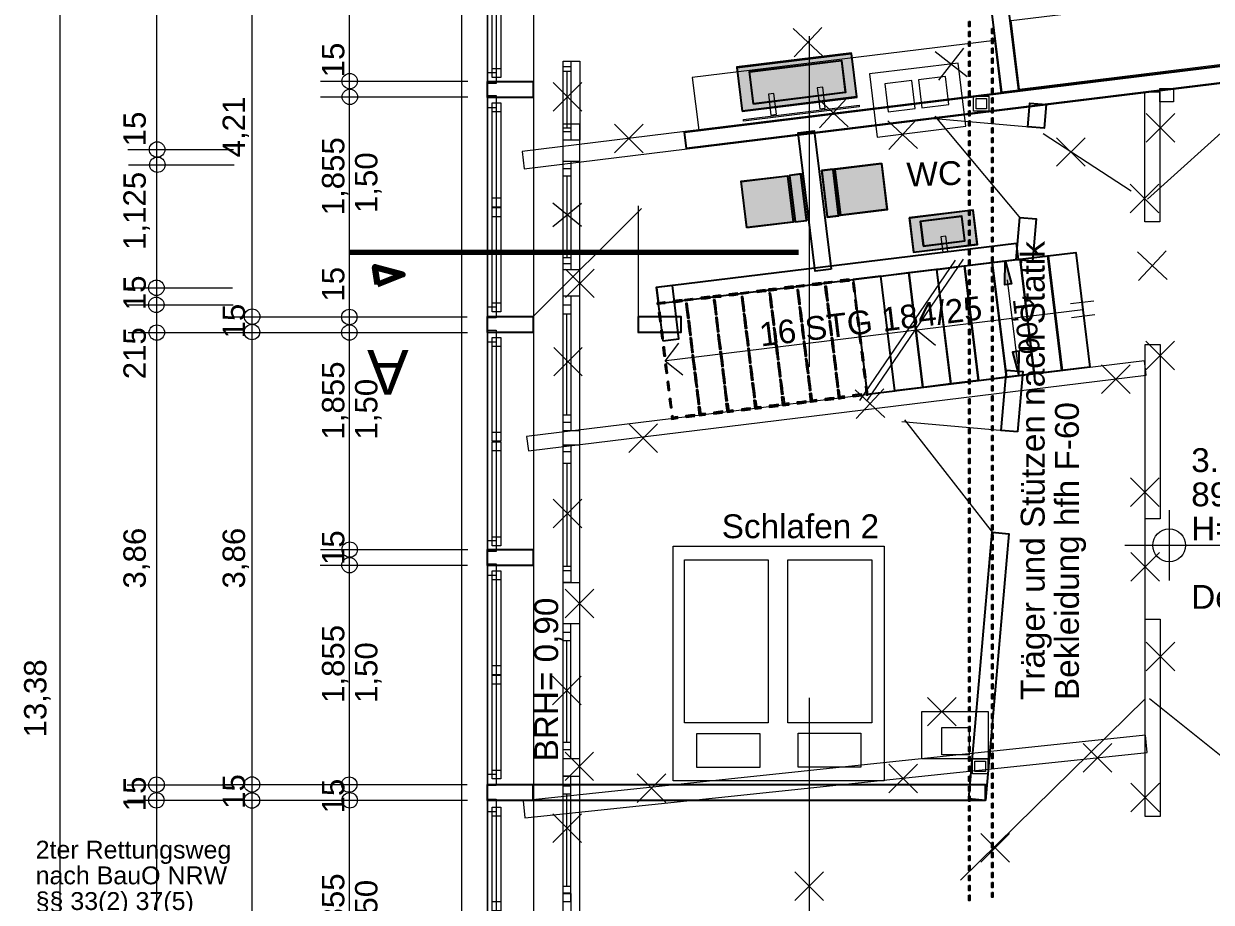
# Model space of a CAD drawing. Header units: millimetres. Extents: x 1501 to 41669, y -35 to 29713.
# Drawn here: x 1568 to 11693, y 10469 to 17959 of the extents above; entities that cross this region are included whole.
import ezdxf

# ---------------------------------------------------------------- set-up
doc = ezdxf.new("R2010")
doc.units = ezdxf.units.MM
doc.header["$LTSCALE"] = 50
for name, pattern in [('PDF_56-4_56-4_0-0_0-0', [112.8, 56.4, -56.4, 0, 0]), ('PDF_564-4_176-4_70-6_176-4', [987.8, 564.4, -176.4, 70.6, -176.4]), ('PDF_84-7_84-7_0-0_0-0', [169.4, 84.7, -84.7, 0, 0])]:
    doc.linetypes.add(name, pattern=pattern)
for name, color, linetype in [('00_Wand_Bestand', 7, 'Continuous'), ('03_Sanitaer', 5, 'Continuous'), ('05_Linien_stark', 7, 'Continuous'), ('06_Linien_fein', 3, 'Continuous'), ('07_Bemassung', 6, 'Continuous'), ('08_Schnittlinie', 1, 'Continuous'), ('10_Text', 7, 'Continuous')]:
    doc.layers.add(name, color=color, linetype=linetype)
doc.styles.add('PLAN', font='arial.ttf')

msp = doc.modelspace()

# ---------------------------------------------------------------- hatches: boundary and pattern name
at = {"layer": '00_Wand_Bestand'}
for points in [[(9935, 15941), (9989, 15741), (9932, 15734)], [(10053, 14961), (10056, 15167), (9999, 15160)]]:
    msp.add_hatch(color=7, dxfattribs=at).paths.add_polyline_path(points)
at = {"layer": '03_Sanitaer'}
for points in [[(7697, 17215), (7651, 17587), (8622, 17707), (8667, 17335)], [(7789, 17275), (7755, 17551), (8541, 17647), (8575, 17372)], [(8369, 16707), (8417, 16310), (8518, 16322), (8469, 16719)], [(8881, 16770), (8930, 16373), (8533, 16324), (8484, 16721)], [(7732, 16219), (7684, 16616), (8081, 16664), (8129, 16267)], [(8245, 16282), (8196, 16679), (8096, 16666), (8144, 16269)], [(9118, 16304), (9154, 16011), (9700, 16078), (9664, 16371)], [(9237, 16064), (9593, 16108), (9567, 16318), (9211, 16274)]]:
    msp.add_hatch(color=7, dxfattribs=at).paths.add_polyline_path(points)

# ---------------------------------------------------------------- linework, layer by layer
at = {"layer": '00_Wand_Bestand'}
for points in [[(9935, 15941), (9989, 15741), (9932, 15734)], [(10053, 14961), (10056, 15167), (9999, 15160)]]:
    msp.add_lwpolyline(points, close=True, dxfattribs=at)
at = {"layer": '03_Sanitaer'}
for points in [[(7697, 17215), (7651, 17587), (8622, 17707), (8667, 17335)], [(7789, 17275), (7755, 17551), (8541, 17647), (8575, 17372)], [(8369, 16707), (8417, 16310), (8518, 16322), (8469, 16719)], [(8881, 16770), (8930, 16373), (8533, 16324), (8484, 16721)], [(7732, 16219), (7684, 16616), (8081, 16664), (8129, 16267)], [(8245, 16282), (8196, 16679), (8096, 16666), (8144, 16269)], [(9118, 16304), (9154, 16011), (9700, 16078), (9664, 16371)], [(9237, 16064), (9593, 16108), (9567, 16318), (9211, 16274)]]:
    msp.add_lwpolyline(points, close=True, dxfattribs=at)
at = {"layer": '05_Linien_stark', "lineweight": 15}
for p, q in [((4099, 17471), (5353, 17471)), ((4099, 17337), (5354, 17337)), ((2455, 16887), (3355, 16887)), ((2462, 16757), (3361, 16757)), ((2462, 16757), (3361, 16757)), ((2449, 15708), (3349, 15708)), ((9954, 15775), (10042, 15061)), ((10693, 15594), (10492, 15570)), ((2453, 15563), (3352, 15563)), ((2453, 15563), (3352, 15563)), ((3268, 15460), (4167, 15460)), ((4095, 15460), (5349, 15460)), ((10701, 15477), (10500, 15452)), ((2457, 15326), (3356, 15326)), ((2457, 15326), (3356, 15326)), ((3267, 15327), (4167, 15327)), ((4096, 15328), (5350, 15328)), ((11335, 13812), (11335, 13212)), ((4098, 13476), (5353, 13476)), ((4096, 13344), (5351, 13344)), ((2450, 11471), (3350, 11471)), ((3262, 11472), (4161, 11472)), ((4095, 11472), (5349, 11472)), ((2453, 11338), (3353, 11338)), ((2453, 11338), (3353, 11338)), ((3265, 11338), (4164, 11338)), ((4098, 11338), (5352, 11338))]:
    msp.add_line(p, q, dxfattribs=at)
at = {"layer": '05_Linien_stark', "lineweight": 20}
for points in [[(5522, 19359), (5914, 19359), (5914, 7456), (5522, 7456)], [(5522, 19338), (5597, 19338), (5597, 17542), (5522, 17542)], [(5522, 19238), (5597, 19238), (5597, 17451), (5522, 17451)], [(5561, 18387), (5636, 18387), (5636, 17501), (5561, 17501)], [(5561, 18312), (5636, 18312), (5636, 17575), (5561, 17575)], [(5522, 17347), (5597, 17347), (5597, 15544), (5522, 15544)], [(5522, 17246), (5597, 17246), (5597, 15452), (5522, 15452)], [(5561, 17285), (5636, 17285), (5636, 16395), (5561, 16395)], [(5561, 17211), (5636, 17211), (5636, 16472), (5561, 16472)], [(5561, 16392), (5636, 16392), (5636, 15502), (5561, 15502)], [(5561, 16317), (5636, 16317), (5636, 15577), (5561, 15577)], [(5522, 15346), (5597, 15346), (5597, 13551), (5522, 13551)], [(5522, 15246), (5597, 15246), (5597, 13459), (5522, 13459)], [(5561, 15285), (5636, 15285), (5636, 14399), (5561, 14399)], [(5561, 15211), (5636, 15211), (5636, 14475), (5561, 14475)], [(5561, 14396), (5636, 14396), (5636, 13509), (5561, 13509)], [(5561, 14320), (5636, 14320), (5636, 13583), (5561, 13583)], [(5522, 13353), (5597, 13353), (5597, 11559), (5522, 11559)], [(5561, 13295), (5636, 13295), (5636, 12409), (5561, 12409)], [(5522, 13257), (5597, 13257), (5597, 11464), (5522, 11464)], [(5561, 13221), (5636, 13221), (5636, 12486), (5561, 12486)], [(5561, 12406), (5636, 12406), (5636, 11520), (5561, 11520)], [(5561, 12331), (5636, 12331), (5636, 11593), (5561, 11593)], [(5522, 11347), (5597, 11347), (5597, 9545), (5522, 9545)], [(5522, 11243), (5597, 11243), (5597, 9452), (5522, 9452)], [(5561, 11281), (5636, 11281), (5636, 10395), (5561, 10395)], [(5561, 11207), (5636, 11207), (5636, 10472), (5561, 10472)]]:
    msp.add_lwpolyline(points, close=True, dxfattribs=at)
at = {"layer": '05_Linien_stark', "lineweight": 18}
for points in [[(12360, 18278), (12432, 17691), (10059, 17399), (9987, 17986)], [(7646, 17592), (7693, 17210), (8673, 17330), (8626, 17712)], [(7793, 17280), (7760, 17547), (8538, 17642), (8570, 17376)], [(8356, 17235), (8402, 17240), (8380, 17418), (8334, 17412)], [(7939, 17181), (7985, 17187), (7963, 17364), (7918, 17359)], [(8374, 16703), (8421, 16315), (8513, 16326), (8465, 16714)], [(8877, 16765), (8925, 16377), (8537, 16329), (8489, 16717)], [(7736, 16224), (7688, 16612), (8077, 16659), (8124, 16271)], [(8240, 16285), (8192, 16674), (8101, 16662), (8148, 16274)], [(9241, 16069), (9588, 16112), (9563, 16313), (9216, 16270)]]:
    msp.add_lwpolyline(points, close=True, dxfattribs=at)
at = {"layer": '05_Linien_stark', "lineweight": 25}
for points in [[(10048, 17391), (9908, 17374), (9812, 18154), (9952, 18171)], [(5522, 17468), (5910, 17468), (5910, 17331), (5522, 17331)], [(10268, 17069), (10128, 17081), (10145, 17283), (10285, 17270)], [(8453, 15867), (8316, 15851), (8171, 17030), (8308, 17047)], [(10169, 15935), (10029, 15947), (10060, 16308), (10200, 16295)], [(10420, 15003), (10300, 15981), (10537, 16010), (10657, 15032)], [(9946, 14945), (9826, 15923), (10063, 15952), (10183, 14974)], [(10183, 14974), (10063, 15952), (10301, 15981), (10421, 15003)], [(8996, 14830), (8876, 15808), (8639, 15779), (8759, 14801)], [(8996, 14830), (8876, 15808), (9113, 15837), (9233, 14859)], [(9234, 14859), (9114, 15837), (9351, 15866), (9471, 14888)], [(7017, 15256), (7154, 15272), (7098, 15727), (6961, 15710)], [(5523, 15463), (5910, 15463), (5910, 15326), (5523, 15326)], [(6808, 15464), (7169, 15464), (7169, 15326), (6808, 15326)], [(10042, 14479), (9902, 14492), (9947, 15006), (10087, 14994)], [(5522, 13478), (5910, 13478), (5910, 13341), (5522, 13341)], [(5523, 11473), (5910, 11473), (5910, 11336), (5523, 11336)], [(5911, 11473), (9765, 11473), (9765, 11336), (5911, 11336)]]:
    msp.add_lwpolyline(points, close=True, dxfattribs=at)
at = {"layer": '05_Linien_stark', "lineweight": 15}
for points in [[(6167, 17639), (6308, 17639), (6308, 16967), (6167, 16967)], [(6168, 17639), (6231, 17639), (6231, 16967), (6168, 16967)], [(8778, 17531), (8844, 16993), (9601, 17086), (9535, 17624)], [(6168, 17596), (6231, 17596), (6231, 17037), (6168, 17037)], [(6168, 17556), (6231, 17556), (6231, 17070), (6168, 17070)], [(8909, 17448), (8939, 17208), (9169, 17236), (9140, 17476)], [(9196, 17481), (9226, 17241), (9456, 17270), (9427, 17510)], [(11127, 17378), (11253, 17378), (11253, 16269), (11127, 16269)], [(6167, 17106), (6306, 17106), (6306, 7020), (6167, 7020)], [(6167, 16788), (6306, 16788), (6306, 15861), (6167, 15861)], [(6167, 16788), (6231, 16788), (6231, 15860), (6167, 15860)], [(6167, 16726), (6231, 16726), (6231, 15912), (6167, 15912)], [(6167, 16664), (6231, 16664), (6231, 15964), (6167, 15964)], [(6167, 15639), (6231, 15639), (6231, 14489), (6167, 14489)], [(6168, 15639), (6307, 15639), (6307, 14489), (6168, 14489)], [(6168, 15562), (6231, 15562), (6231, 14559), (6168, 14559)], [(6167, 15486), (6231, 15486), (6231, 14623), (6167, 14623)], [(11128, 15225), (11257, 15225), (11257, 13739), (11128, 13739)], [(5855, 14439), (5870, 14317), (11138, 14964), (11123, 15086)], [(6167, 14368), (6306, 14368), (6306, 13193), (6167, 13193)], [(6167, 14367), (6232, 14367), (6232, 13194), (6167, 13194)], [(6167, 14311), (6232, 14311), (6232, 13294), (6167, 13294)], [(6167, 14213), (6232, 14213), (6232, 13332), (6167, 13332)], [(11130, 12882), (11257, 12882), (11257, 11200), (11130, 11200)], [(6166, 12771), (6229, 12771), (6229, 11768), (6166, 11768)], [(6167, 12847), (6306, 12847), (6306, 11692), (6167, 11692)], [(6167, 12847), (6229, 12847), (6229, 11692), (6167, 11692)], [(6166, 12700), (6229, 12700), (6229, 11831), (6166, 11831)], [(5826, 11335), (5841, 11190), (11146, 11747), (11131, 11893)], [(6167, 11546), (6230, 11546), (6230, 10472), (6167, 10472)], [(6167, 11545), (6306, 11545), (6306, 9492), (6167, 9492)], [(6167, 11462), (6230, 11462), (6230, 10545), (6167, 10545)], [(6167, 11393), (6230, 11393), (6230, 10603), (6167, 10603)], [(6167, 10544), (6231, 10544), (6231, 9492), (6167, 9492)], [(6167, 10474), (6231, 10474), (6231, 9557), (6167, 9557)]]:
    msp.add_lwpolyline(points, close=True, dxfattribs=at)
at = {"layer": '05_Linien_stark', "lineweight": 211}
msp.add_lwpolyline([(4583, 15735), (4798, 15820), (4562, 15885)], close=True, dxfattribs=at)
at = {"layer": '05_Linien_stark', "lineweight": 18}
msp.add_circle((11334, 13512), 140, dxfattribs=at)
at = {"layer": '06_Linien_fein', "lineweight": 9}
for p, q in [((5303, 6522), (5303, 20419)), ((5598, 17571), (5598, 18314)), ((6200, 17069), (6200, 17553)), ((5598, 16470), (5598, 17213)), ((6200, 15960), (6200, 16663)), ((6807, 16407), (6807, 15321)), ((5598, 15573), (5598, 16319)), ((6835, 16384), (5912, 15462)), ((6199, 14620), (6199, 15484)), ((5598, 14473), (5598, 15214)), ((5598, 13580), (5598, 14322)), ((6200, 13329), (6200, 14215)), ((5598, 12484), (5598, 13224)), ((6198, 11828), (6198, 12703)), ((5598, 11590), (5598, 12333)), ((6199, 10600), (6199, 11390)), ((5598, 10469), (5598, 11210))]:
    msp.add_line(p, q, dxfattribs=at)
at = {"layer": '06_Linien_fein', "lineweight": 5}
for p, q in [((8137, 17676), (8372, 17928)), ((8137, 17676), (8372, 17928)), ((8381, 17684), (8128, 17920)), ((8381, 17684), (8128, 17920)), ((9370, 17478), (9583, 17750)), ((9370, 17478), (9583, 17750)), ((6081, 17214), (6325, 17458)), ((6325, 17214), (6081, 17458)), ((6081, 17214), (6325, 17458)), ((6325, 17214), (6081, 17458)), ((8596, 17080), (8343, 17316)), ((8596, 17080), (8343, 17316)), ((8352, 17072), (8587, 17324)), ((8352, 17072), (8587, 17324)), ((9187, 16895), (8934, 17131)), ((9187, 16895), (8934, 17131)), ((8943, 16887), (9178, 17139)), ((8943, 16887), (9178, 17139)), ((11138, 16949), (11383, 17193)), ((11383, 16949), (11138, 17193)), ((11138, 16949), (11383, 17193)), ((11383, 16949), (11138, 17193)), ((6606, 16859), (6850, 17103)), ((6850, 16859), (6606, 17103)), ((6606, 16859), (6850, 17103)), ((6850, 16859), (6606, 17103)), ((10374, 16744), (10618, 16988)), ((10618, 16744), (10374, 16988)), ((10374, 16744), (10618, 16988)), ((10618, 16744), (10374, 16988)), ((11002, 16348), (11246, 16592)), ((11246, 16348), (11002, 16592)), ((11002, 16348), (11246, 16592)), ((11246, 16348), (11002, 16592)), ((6079, 16231), (6323, 16429)), ((6323, 16231), (6079, 16429)), ((6079, 16231), (6323, 16429)), ((6323, 16231), (6079, 16429)), ((11316, 15780), (11064, 16015)), ((11316, 15780), (11064, 16015)), ((11072, 15771), (11308, 16024)), ((11072, 15771), (11308, 16024)), ((6187, 15624), (6431, 15868)), ((6431, 15624), (6187, 15868)), ((6187, 15624), (6431, 15868)), ((6431, 15624), (6187, 15868)), ((6086, 14956), (6330, 15200)), ((6330, 14956), (6086, 15200)), ((6086, 14956), (6330, 15200)), ((6330, 14956), (6086, 15200)), ((11136, 15009), (11380, 15253)), ((11380, 15009), (11136, 15253)), ((11136, 15009), (11380, 15253)), ((11380, 15009), (11136, 15253)), ((10758, 14808), (11002, 15052)), ((11002, 14808), (10758, 15052)), ((10758, 14808), (11002, 15052)), ((11002, 14808), (10758, 15052)), ((8666, 14594), (8902, 14847)), ((8666, 14594), (8902, 14847)), ((6727, 14305), (6972, 14549)), ((6972, 14305), (6727, 14549)), ((6727, 14305), (6972, 14549)), ((6972, 14305), (6727, 14549)), ((11003, 13844), (11248, 14088)), ((11248, 13844), (11003, 14088)), ((11003, 13844), (11248, 14088)), ((11248, 13844), (11003, 14088)), ((6081, 13662), (6325, 13906)), ((6325, 13662), (6081, 13906)), ((6081, 13662), (6325, 13906)), ((6325, 13662), (6081, 13906)), ((11007, 13208), (11251, 13452)), ((11251, 13208), (11007, 13452)), ((11007, 13208), (11251, 13452)), ((11251, 13208), (11007, 13452)), ((6184, 12895), (6428, 13139)), ((6428, 12895), (6184, 13139)), ((6184, 12895), (6428, 13139)), ((6428, 12895), (6184, 13139)), ((11137, 12443), (11381, 12687)), ((11381, 12443), (11137, 12687)), ((11137, 12443), (11381, 12687)), ((11381, 12443), (11137, 12687)), ((6076, 12153), (6320, 12398)), ((6320, 12153), (6076, 12398)), ((6076, 12153), (6320, 12398)), ((6320, 12153), (6076, 12398)), ((9274, 11972), (9518, 12216)), ((9518, 11972), (9274, 12216)), ((9274, 11972), (9518, 12216)), ((9518, 11972), (9274, 12216)), ((6183, 11506), (6427, 11750)), ((6427, 11506), (6183, 11750)), ((6183, 11506), (6427, 11750)), ((6427, 11506), (6183, 11750)), ((10600, 11578), (10844, 11822)), ((10844, 11578), (10600, 11822)), ((10600, 11578), (10844, 11822)), ((10844, 11578), (10600, 11822)), ((8944, 11402), (9188, 11646)), ((9188, 11402), (8944, 11646)), ((8944, 11402), (9188, 11646)), ((9188, 11402), (8944, 11646)), ((6799, 11320), (7043, 11564)), ((7043, 11320), (6799, 11564)), ((6799, 11320), (7043, 11564)), ((7043, 11320), (6799, 11564)), ((11007, 11240), (11252, 11484)), ((11252, 11240), (11007, 11484)), ((11007, 11240), (11252, 11484)), ((11252, 11240), (11007, 11484)), ((6079, 10979), (6323, 11223)), ((6323, 10979), (6079, 11223)), ((6079, 10979), (6323, 11223)), ((6323, 10979), (6079, 11223)), ((9972, 10810), (9728, 11054)), ((9972, 10810), (9728, 11054)), ((8142, 10485), (8386, 10729)), ((8386, 10485), (8142, 10729)), ((8142, 10485), (8386, 10729)), ((8386, 10485), (8142, 10729))]:
    msp.add_line(p, q, dxfattribs=at)
at = {"layer": '06_Linien_fein', "linetype": 'PDF_56-4_56-4_0-0_0-0', "lineweight": 9}
msp.add_line((11128, 12179), (11128, 16602), dxfattribs=at)
at = {"layer": '06_Linien_fein', "lineweight": 13}
for p, q in [((9577, 15951), (8753, 14742)), ((9343, 15217), (9171, 15355))]:
    msp.add_line(p, q, dxfattribs=at)
at = {"layer": '06_Linien_fein', "lineweight": 9}
msp.add_lwpolyline([(7705, 17130), (7704, 17143), (8690, 17264), (8692, 17251)], close=True, dxfattribs=at)
at = {"layer": '06_Linien_fein', "lineweight": 5}
for points in [[(7104, 13504), (8904, 13504), (8904, 11504), (7104, 11504)], [(7201, 13389), (7916, 13389), (7916, 11998), (7201, 11998)], [(8084, 13389), (8799, 13389), (8799, 11998), (8084, 11998)], [(7308, 11908), (7843, 11908), (7843, 11617), (7308, 11617)], [(8170, 11912), (8704, 11912), (8704, 11621), (8170, 11621)]]:
    msp.add_lwpolyline(points, close=True, dxfattribs=at)
at = {"layer": '07_Bemassung', "lineweight": 15}
for p, q in [((5524, 2484), (5524, 29713)), ((1878, 6349), (1878, 20395)), ((2703, 6351), (2703, 20400)), ((3515, 6345), (3515, 20397)), ((4344, 6346), (4344, 20395)), ((7046, 15087), (10598, 15523)), ((10955, 13513), (13766, 13513))]:
    msp.add_line(p, q, dxfattribs=at)
at = {"layer": '07_Bemassung', "linetype": 'PDF_56-4_56-4_0-0_0-0', "lineweight": 9}
for p, q in [((11148, 16463), (16700, 21462)), ((5530, 20094), (11011, 16535)), ((8266, 9393), (8266, 18310)), ((5532, 6703), (11129, 12203)), ((16696, 7774), (11166, 12204))]:
    msp.add_line(p, q, dxfattribs=at)
at = {"layer": '07_Bemassung', "lineweight": 5}
for p, q in [((9612, 17508), (9340, 17721)), ((9612, 17508), (9340, 17721)), ((8910, 14602), (8658, 14838)), ((8910, 14602), (8658, 14838)), ((9728, 10810), (9972, 11054)), ((9728, 10810), (9972, 11054))]:
    msp.add_line(p, q, dxfattribs=at)
at = {"layer": '07_Bemassung', "lineweight": 9}
for p, q in [((10273, 17067), (9302, 17152)), ((9336, 17170), (10067, 16300)), ((9078, 14581), (9836, 13611)), ((10020, 14481), (9054, 14566))]:
    msp.add_line(p, q, dxfattribs=at)
at = {"layer": '07_Bemassung', "lineweight": 13}
msp.add_line((9509, 15943), (8693, 14746), dxfattribs=at)
at = {"layer": '07_Bemassung', "linetype": 'PDF_84-7_84-7_0-0_0-0', "lineweight": 15}
for p, q in [((7036, 15083), (7154, 15236)), ((7037, 15085), (7188, 14965))]:
    msp.add_line(p, q, dxfattribs=at)
at = {"layer": '07_Bemassung'}
for points in [[(9627, 17978), (9634, 17978), (9634, 17936), (9627, 17936)], [(9627, 17894), (9634, 17894), (9634, 17851), (9627, 17851)], [(9823, 17919), (9830, 17919), (9830, 17877), (9823, 17877)], [(9823, 17835), (9830, 17835), (9830, 17792), (9823, 17792)], [(9627, 17809), (9634, 17809), (9634, 17767), (9627, 17767)], [(9627, 17724), (9634, 17724), (9634, 17682), (9627, 17682)], [(9823, 17750), (9830, 17750), (9830, 17708), (9823, 17708)], [(9627, 17640), (9634, 17640), (9634, 17597), (9627, 17597)], [(9823, 17665), (9830, 17665), (9830, 17623), (9823, 17623)], [(9627, 17555), (9634, 17555), (9634, 17513), (9627, 17513)], [(9823, 17581), (9830, 17581), (9830, 17538), (9823, 17538)], [(9627, 17470), (9634, 17470), (9634, 17428), (9627, 17428)], [(9823, 17496), (9830, 17496), (9830, 17454), (9823, 17454)], [(9627, 17386), (9634, 17386), (9634, 17343), (9627, 17343)], [(9823, 17411), (9830, 17411), (9830, 17369), (9823, 17369)], [(9823, 17327), (9830, 17327), (9830, 17284), (9823, 17284)], [(9627, 17301), (9634, 17301), (9634, 17259), (9627, 17259)], [(9627, 17216), (9634, 17216), (9634, 17174), (9627, 17174)], [(9823, 17242), (9830, 17242), (9830, 17200), (9823, 17200)], [(9627, 17132), (9634, 17132), (9634, 17089), (9627, 17089)], [(9823, 17157), (9830, 17157), (9830, 17115), (9823, 17115)], [(9627, 17047), (9634, 17047), (9634, 17005), (9627, 17005)], [(9823, 17073), (9830, 17073), (9830, 17030), (9823, 17030)], [(9627, 16962), (9634, 16962), (9634, 16920), (9627, 16920)], [(9823, 16988), (9830, 16988), (9830, 16946), (9823, 16946)], [(9627, 16878), (9634, 16878), (9634, 16835), (9627, 16835)], [(9823, 16903), (9830, 16903), (9830, 16861), (9823, 16861)], [(9823, 16819), (9830, 16819), (9830, 16776), (9823, 16776)], [(9627, 16793), (9634, 16793), (9634, 16751), (9627, 16751)], [(9627, 16708), (9634, 16708), (9634, 16666), (9627, 16666)], [(9823, 16734), (9830, 16734), (9830, 16692), (9823, 16692)], [(9627, 16624), (9634, 16624), (9634, 16581), (9627, 16581)], [(9823, 16649), (9830, 16649), (9830, 16607), (9823, 16607)], [(9627, 16539), (9634, 16539), (9634, 16497), (9627, 16497)], [(9823, 16565), (9830, 16565), (9830, 16522), (9823, 16522)], [(9627, 16454), (9634, 16454), (9634, 16412), (9627, 16412)], [(9823, 16480), (9830, 16480), (9830, 16438), (9823, 16438)], [(9627, 16370), (9634, 16370), (9634, 16327), (9627, 16327)], [(9823, 16395), (9830, 16395), (9830, 16353), (9823, 16353)], [(9823, 16311), (9830, 16311), (9830, 16268), (9823, 16268)], [(9627, 16285), (9634, 16285), (9634, 16243), (9627, 16243)], [(9627, 16200), (9634, 16200), (9634, 16158), (9627, 16158)], [(9823, 16226), (9830, 16226), (9830, 16184), (9823, 16184)], [(9627, 16116), (9634, 16116), (9634, 16073), (9627, 16073)], [(9823, 16141), (9830, 16141), (9830, 16099), (9823, 16099)], [(9627, 16031), (9634, 16031), (9634, 15989), (9627, 15989)], [(9823, 16057), (9830, 16057), (9830, 16014), (9823, 16014)], [(9627, 15946), (9634, 15946), (9634, 15904), (9627, 15904)], [(9823, 15972), (9830, 15972), (9830, 15930), (9823, 15930)], [(9627, 15862), (9634, 15862), (9634, 15819), (9627, 15819)], [(9823, 15887), (9830, 15887), (9830, 15845), (9823, 15845)], [(9823, 15803), (9830, 15803), (9830, 15760), (9823, 15760)], [(7983, 15703), (7920, 15695), (7921, 15685), (7923, 15685), (7922, 15683), (7940, 15685), (7985, 15691)], [(8130, 15721), (8057, 15712), (8058, 15700), (8098, 15704), (8132, 15709)], [(8222, 15720), (8159, 15713), (8160, 15715), (8158, 15715), (8157, 15725), (8220, 15733)], [(8367, 15751), (8294, 15742), (8295, 15729), (8335, 15734), (8369, 15739)], [(8459, 15750), (8396, 15743), (8398, 15745), (8396, 15745), (8395, 15755), (8458, 15763)], [(8411, 15721), (8399, 15720), (8402, 15687), (8408, 15646), (8420, 15648)], [(8605, 15781), (8531, 15772), (8533, 15759), (8572, 15764), (8606, 15768)], [(8648, 15751), (8636, 15750), (8640, 15717), (8645, 15676), (8657, 15678)], [(9627, 15777), (9634, 15777), (9634, 15735), (9627, 15735)], [(9823, 15718), (9830, 15718), (9830, 15676), (9823, 15676)], [(7181, 15605), (7108, 15596), (7109, 15584), (7148, 15589), (7183, 15593)], [(7273, 15604), (7210, 15596), (7211, 15598), (7209, 15598), (7208, 15609), (7271, 15616)], [(7418, 15634), (7345, 15625), (7346, 15613), (7386, 15618), (7420, 15622)], [(7509, 15645), (7445, 15637), (7447, 15626), (7449, 15627), (7447, 15624), (7465, 15627), (7510, 15632)], [(7462, 15605), (7450, 15603), (7454, 15571), (7459, 15530), (7471, 15531)], [(7656, 15663), (7582, 15654), (7584, 15641), (7623, 15646), (7657, 15650)], [(7747, 15661), (7684, 15654), (7686, 15656), (7684, 15656), (7683, 15666), (7746, 15674)], [(7699, 15633), (7687, 15632), (7691, 15599), (7696, 15558), (7708, 15560)], [(7893, 15692), (7819, 15683), (7821, 15670), (7860, 15675), (7894, 15679)], [(7936, 15662), (7924, 15661), (7928, 15628), (7933, 15587), (7945, 15589)], [(7930, 15611), (7939, 15538), (7952, 15539), (7947, 15578), (7943, 15613)], [(8174, 15691), (8162, 15690), (8166, 15658), (8171, 15616), (8183, 15618)], [(8167, 15641), (8176, 15568), (8189, 15569), (8184, 15608), (8180, 15643)], [(8405, 15671), (8414, 15597), (8426, 15599), (8421, 15638), (8417, 15672)], [(8666, 15604), (8654, 15603), (8659, 15567), (8663, 15529), (8675, 15531)], [(9627, 15692), (9634, 15692), (9634, 15650), (9627, 15650)], [(9627, 15608), (9634, 15608), (9634, 15565), (9627, 15565)], [(9823, 15633), (9830, 15633), (9830, 15591), (9823, 15591)], [(7036, 15575), (6972, 15567), (6974, 15569), (6972, 15569), (6971, 15579), (7034, 15587)], [(6981, 15496), (6990, 15422), (7002, 15424), (6998, 15463), (6993, 15497)], [(7225, 15576), (7212, 15574), (7216, 15542), (7221, 15501), (7234, 15502)], [(7218, 15525), (7227, 15451), (7240, 15453), (7235, 15492), (7231, 15526)], [(7456, 15553), (7465, 15479), (7477, 15481), (7472, 15520), (7468, 15554)], [(7693, 15582), (7702, 15509), (7714, 15510), (7709, 15549), (7705, 15584)], [(7954, 15515), (7942, 15514), (7947, 15478), (7951, 15440), (7963, 15442)], [(8192, 15544), (8180, 15543), (8184, 15507), (8189, 15469), (8201, 15471)], [(8185, 15494), (8194, 15421), (8207, 15422), (8202, 15460), (8198, 15496)], [(8429, 15574), (8417, 15573), (8421, 15537), (8426, 15499), (8438, 15501)], [(8423, 15524), (8432, 15450), (8444, 15452), (8440, 15489), (8435, 15525)], [(9627, 15523), (9634, 15523), (9634, 15481), (9627, 15481)], [(9823, 15549), (9830, 15549), (9830, 15506), (9823, 15506)], [(7243, 15429), (7230, 15427), (7235, 15391), (7239, 15354), (7252, 15355)], [(7480, 15458), (7468, 15456), (7472, 15420), (7477, 15383), (7489, 15384)], [(7474, 15406), (7483, 15332), (7495, 15334), (7490, 15371), (7486, 15407)], [(7717, 15486), (7705, 15485), (7709, 15449), (7714, 15411), (7726, 15412)], [(7711, 15435), (7720, 15362), (7732, 15363), (7728, 15401), (7723, 15437)], [(7948, 15464), (7957, 15391), (7970, 15392), (7965, 15430), (7961, 15466)], [(8210, 15397), (8198, 15396), (8202, 15359), (8207, 15322), (8219, 15324)], [(8447, 15427), (8435, 15426), (8439, 15389), (8444, 15352), (8456, 15354)], [(8685, 15457), (8672, 15455), (8677, 15419), (8681, 15382), (8694, 15383)], [(9627, 15438), (9634, 15438), (9634, 15396), (9627, 15396)], [(9823, 15464), (9830, 15464), (9830, 15422), (9823, 15422)], [(6999, 15348), (7008, 15275), (7021, 15276), (7016, 15314), (7012, 15350)], [(7236, 15378), (7246, 15304), (7258, 15306), (7253, 15343), (7249, 15379)], [(7498, 15311), (7486, 15309), (7490, 15273), (7495, 15236), (7507, 15237)], [(7735, 15339), (7723, 15337), (7728, 15301), (7732, 15264), (7744, 15265)], [(7729, 15288), (7738, 15214), (7750, 15216), (7746, 15253), (7741, 15289)], [(7972, 15368), (7960, 15367), (7965, 15330), (7969, 15293), (7982, 15295)], [(7966, 15317), (7976, 15244), (7988, 15245), (7983, 15282), (7979, 15319)], [(8203, 15347), (8212, 15273), (8225, 15275), (8220, 15312), (8216, 15349)], [(8441, 15377), (8450, 15303), (8462, 15305), (8458, 15342), (8453, 15378)], [(8703, 15310), (8690, 15308), (8695, 15272), (8699, 15235), (8712, 15236)], [(9627, 15354), (9634, 15354), (9634, 15311), (9627, 15311)], [(9823, 15379), (9830, 15379), (9830, 15337), (9823, 15337)], [(9823, 15295), (9830, 15295), (9830, 15252), (9823, 15252)], [(7017, 15201), (7026, 15128), (7039, 15129), (7034, 15166), (7030, 15203)], [(7261, 15282), (7249, 15280), (7253, 15244), (7258, 15206), (7270, 15208)], [(7255, 15231), (7264, 15157), (7276, 15159), (7271, 15196), (7267, 15232)], [(7492, 15259), (7501, 15185), (7513, 15187), (7509, 15224), (7504, 15260)], [(7753, 15192), (7741, 15190), (7746, 15154), (7750, 15117), (7762, 15118)], [(7991, 15221), (7978, 15220), (7983, 15183), (7987, 15146), (8000, 15148)], [(8228, 15250), (8216, 15249), (8220, 15212), (8225, 15175), (8237, 15177)], [(8221, 15200), (8231, 15126), (8243, 15128), (8238, 15165), (8234, 15201)], [(8465, 15280), (8453, 15279), (8457, 15242), (8462, 15205), (8474, 15207)], [(8459, 15230), (8468, 15156), (8480, 15158), (8476, 15194), (8471, 15231)], [(9627, 15269), (9634, 15269), (9634, 15227), (9627, 15227)], [(9823, 15210), (9830, 15210), (9830, 15168), (9823, 15168)], [(7279, 15134), (7267, 15133), (7271, 15096), (7276, 15059), (7288, 15061)], [(7516, 15164), (7504, 15162), (7508, 15125), (7513, 15089), (7525, 15090)], [(7510, 15112), (7519, 15038), (7531, 15040), (7527, 15076), (7522, 15113)], [(7747, 15141), (7756, 15067), (7768, 15069), (7764, 15105), (7759, 15142)], [(7985, 15170), (7994, 15097), (8006, 15098), (8001, 15135), (7997, 15172)], [(8246, 15103), (8234, 15102), (8238, 15064), (8243, 15028), (8255, 15030)], [(8483, 15133), (8471, 15132), (8475, 15094), (8480, 15058), (8492, 15059)], [(8721, 15163), (8708, 15161), (8713, 15124), (8717, 15088), (8730, 15089)], [(9627, 15184), (9634, 15184), (9634, 15142), (9627, 15142)], [(9627, 15100), (9634, 15100), (9634, 15057), (9627, 15057)], [(9823, 15125), (9830, 15125), (9830, 15083), (9823, 15083)], [(7035, 15054), (7044, 14981), (7057, 14982), (7052, 15019), (7048, 15056)], [(7273, 15084), (7282, 15010), (7294, 15011), (7289, 15048), (7285, 15085)], [(7297, 14987), (7285, 14986), (7289, 14949), (7294, 14912), (7306, 14914)], [(7534, 15017), (7522, 15015), (7526, 14978), (7531, 14942), (7543, 14943)], [(7771, 15045), (7759, 15043), (7764, 15006), (7768, 14970), (7780, 14971)], [(7765, 14994), (7774, 14920), (7786, 14922), (7782, 14958), (7777, 14995)], [(8009, 15074), (7996, 15072), (8001, 15035), (8005, 14999), (8018, 15000)], [(8003, 15023), (8012, 14950), (8024, 14951), (8019, 14987), (8015, 15025)], [(8240, 15053), (8249, 14979), (8261, 14981), (8256, 15017), (8252, 15054)], [(8477, 15083), (8486, 15009), (8498, 15011), (8494, 15047), (8489, 15084)], [(8501, 14986), (8489, 14984), (8493, 14946), (8498, 14911), (8510, 14912)], [(8739, 15016), (8726, 15014), (8731, 14976), (8735, 14941), (8748, 14942)], [(9627, 15015), (9634, 15015), (9634, 14973), (9627, 14973)], [(9823, 15041), (9830, 15041), (9830, 14998), (9823, 14998)], [(7053, 14907), (7062, 14834), (7075, 14835), (7070, 14871), (7066, 14909)], [(7291, 14936), (7300, 14863), (7312, 14864), (7308, 14901), (7303, 14938)], [(7528, 14965), (7537, 14891), (7549, 14893), (7545, 14929), (7540, 14966)], [(7789, 14898), (7777, 14896), (7782, 14858), (7786, 14823), (7798, 14824)], [(8027, 14927), (8014, 14925), (8019, 14887), (8023, 14852), (8036, 14853)], [(8264, 14956), (8252, 14955), (8257, 14917), (8261, 14881), (8273, 14883)], [(8258, 14906), (8267, 14832), (8279, 14834), (8275, 14869), (8270, 14907)], [(8495, 14936), (8504, 14862), (8516, 14864), (8512, 14898), (8507, 14937)], [(9627, 14930), (9634, 14930), (9634, 14888), (9627, 14888)], [(9823, 14956), (9830, 14956), (9830, 14914), (9823, 14914)], [(7315, 14840), (7303, 14839), (7307, 14801), (7312, 14765), (7324, 14767)], [(7309, 14789), (7318, 14716), (7330, 14717), (7326, 14752), (7321, 14791)], [(7552, 14870), (7540, 14868), (7545, 14830), (7549, 14794), (7561, 14796)], [(7546, 14818), (7555, 14744), (7567, 14746), (7563, 14780), (7558, 14819)], [(7783, 14847), (7792, 14773), (7805, 14775), (7800, 14810), (7795, 14848)], [(8021, 14876), (8030, 14802), (8042, 14804), (8038, 14839), (8033, 14878)], [(8291, 14736), (8279, 14734), (8270, 14808), (8282, 14809)], [(8519, 14839), (8507, 14837), (8513, 14783), (8516, 14764), (8528, 14765)], [(8513, 14789), (8516, 14765), (8566, 14771), (8564, 14783), (8527, 14778), (8526, 14784), (8526, 14790)], [(8713, 14789), (8711, 14801), (8676, 14797), (8638, 14792), (8639, 14780)], [(8757, 14869), (8744, 14867), (8751, 14813), (8753, 14794), (8766, 14795)], [(9627, 14846), (9634, 14846), (9634, 14803), (9627, 14803)], [(9823, 14871), (9830, 14871), (9830, 14829), (9823, 14829)], [(9823, 14787), (9830, 14787), (9830, 14744), (9823, 14744)], [(7072, 14760), (7081, 14687), (7093, 14688), (7089, 14723), (7084, 14762)], [(7342, 14620), (7330, 14618), (7321, 14692), (7333, 14693)], [(7579, 14649), (7567, 14647), (7558, 14721), (7570, 14722)], [(7764, 14671), (7762, 14683), (7727, 14679), (7689, 14674), (7690, 14662)], [(7808, 14751), (7817, 14677), (7804, 14676), (7795, 14749)], [(7801, 14700), (7804, 14676), (7854, 14682), (7852, 14694), (7815, 14689), (7814, 14695), (7814, 14701)], [(8001, 14700), (7999, 14712), (7964, 14708), (7926, 14703), (7927, 14691)], [(8045, 14780), (8054, 14706), (8041, 14705), (8032, 14778)], [(8039, 14729), (8042, 14705), (8091, 14711), (8090, 14723), (8052, 14719), (8052, 14725), (8051, 14730)], [(8238, 14729), (8237, 14741), (8202, 14737), (8163, 14732), (8165, 14720)], [(8276, 14759), (8279, 14735), (8328, 14741), (8327, 14753), (8289, 14748), (8289, 14754), (8288, 14760)], [(8475, 14759), (8474, 14771), (8438, 14767), (8400, 14762), (8402, 14750)], [(9627, 14761), (9634, 14761), (9634, 14719), (9627, 14719)], [(9823, 14702), (9830, 14702), (9830, 14660), (9823, 14660)], [(7090, 14613), (7093, 14589), (7142, 14595), (7141, 14607), (7103, 14603), (7103, 14609), (7102, 14615)], [(7289, 14613), (7288, 14625), (7252, 14621), (7214, 14616), (7216, 14604)], [(7327, 14642), (7330, 14618), (7379, 14624), (7378, 14637), (7340, 14632), (7340, 14638), (7339, 14644)], [(7526, 14642), (7525, 14655), (7490, 14650), (7451, 14646), (7453, 14633)], [(7564, 14671), (7567, 14647), (7617, 14653), (7615, 14665), (7578, 14660), (7577, 14666), (7576, 14672)], [(9627, 14676), (9634, 14676), (9634, 14634), (9627, 14634)], [(9627, 14592), (9634, 14592), (9634, 14549), (9627, 14549)], [(9823, 14617), (9830, 14617), (9830, 14575), (9823, 14575)], [(9627, 14507), (9634, 14507), (9634, 14465), (9627, 14465)], [(9823, 14532), (9830, 14532), (9830, 14490), (9823, 14490)], [(9627, 14422), (9634, 14422), (9634, 14380), (9627, 14380)], [(9823, 14448), (9830, 14448), (9830, 14406), (9823, 14406)], [(9627, 14338), (9634, 14338), (9634, 14295), (9627, 14295)], [(9823, 14363), (9830, 14363), (9830, 14321), (9823, 14321)], [(9823, 14279), (9830, 14279), (9830, 14236), (9823, 14236)], [(9627, 14253), (9634, 14253), (9634, 14211), (9627, 14211)], [(9823, 14194), (9830, 14194), (9830, 14152), (9823, 14152)], [(9627, 14168), (9634, 14168), (9634, 14126), (9627, 14126)], [(9627, 14084), (9634, 14084), (9634, 14041), (9627, 14041)], [(9823, 14109), (9830, 14109), (9830, 14067), (9823, 14067)], [(9627, 13999), (9634, 13999), (9634, 13957), (9627, 13957)], [(9823, 14025), (9830, 14025), (9830, 13982), (9823, 13982)], [(9627, 13914), (9634, 13914), (9634, 13872), (9627, 13872)], [(9823, 13940), (9830, 13940), (9830, 13898), (9823, 13898)], [(9627, 13830), (9634, 13830), (9634, 13787), (9627, 13787)], [(9823, 13855), (9830, 13855), (9830, 13813), (9823, 13813)], [(9823, 13771), (9830, 13771), (9830, 13728), (9823, 13728)], [(9627, 13745), (9634, 13745), (9634, 13703), (9627, 13703)], [(9823, 13686), (9830, 13686), (9830, 13644), (9823, 13644)], [(9627, 13660), (9634, 13660), (9634, 13618), (9627, 13618)], [(9627, 13576), (9634, 13576), (9634, 13533), (9627, 13533)], [(9823, 13601), (9830, 13601), (9830, 13559), (9823, 13559)], [(9627, 13491), (9634, 13491), (9634, 13449), (9627, 13449)], [(9823, 13517), (9830, 13517), (9830, 13474), (9823, 13474)], [(9627, 13406), (9634, 13406), (9634, 13364), (9627, 13364)], [(9823, 13432), (9830, 13432), (9830, 13390), (9823, 13390)], [(9627, 13322), (9634, 13322), (9634, 13279), (9627, 13279)], [(9823, 13347), (9830, 13347), (9830, 13305), (9823, 13305)], [(9627, 13237), (9634, 13237), (9634, 13195), (9627, 13195)], [(9823, 13263), (9830, 13263), (9830, 13220), (9823, 13220)], [(9823, 13178), (9830, 13178), (9830, 13136), (9823, 13136)], [(9627, 13152), (9634, 13152), (9634, 13110), (9627, 13110)], [(9627, 13068), (9634, 13068), (9634, 13025), (9627, 13025)], [(9823, 13093), (9830, 13093), (9830, 13051), (9823, 13051)], [(9627, 12983), (9634, 12983), (9634, 12941), (9627, 12941)], [(9823, 13009), (9830, 13009), (9830, 12966), (9823, 12966)], [(9627, 12898), (9634, 12898), (9634, 12856), (9627, 12856)], [(9823, 12924), (9830, 12924), (9830, 12882), (9823, 12882)], [(9627, 12814), (9634, 12814), (9634, 12771), (9627, 12771)], [(9823, 12839), (9830, 12839), (9830, 12797), (9823, 12797)], [(9627, 12729), (9634, 12729), (9634, 12687), (9627, 12687)], [(9823, 12755), (9830, 12755), (9830, 12712), (9823, 12712)], [(9823, 12670), (9830, 12670), (9830, 12628), (9823, 12628)], [(9627, 12644), (9634, 12644), (9634, 12602), (9627, 12602)], [(9627, 12560), (9634, 12560), (9634, 12517), (9627, 12517)], [(9823, 12585), (9830, 12585), (9830, 12543), (9823, 12543)], [(9627, 12475), (9634, 12475), (9634, 12433), (9627, 12433)], [(9823, 12501), (9830, 12501), (9830, 12458), (9823, 12458)], [(9627, 12390), (9634, 12390), (9634, 12348), (9627, 12348)], [(9823, 12416), (9830, 12416), (9830, 12374), (9823, 12374)], [(9627, 12306), (9634, 12306), (9634, 12263), (9627, 12263)], [(9823, 12331), (9830, 12331), (9830, 12289), (9823, 12289)], [(9627, 12221), (9634, 12221), (9634, 12179), (9627, 12179)], [(9823, 12247), (9830, 12247), (9830, 12204), (9823, 12204)], [(9823, 12162), (9830, 12162), (9830, 12120), (9823, 12120)], [(9627, 12136), (9634, 12136), (9634, 12094), (9627, 12094)], [(9627, 12052), (9634, 12052), (9634, 12009), (9627, 12009)], [(9823, 12077), (9830, 12077), (9830, 12035), (9823, 12035)], [(9627, 11967), (9634, 11967), (9634, 11925), (9627, 11925)], [(9823, 11993), (9830, 11993), (9830, 11950), (9823, 11950)], [(9627, 11882), (9634, 11882), (9634, 11840), (9627, 11840)], [(9823, 11908), (9830, 11908), (9830, 11866), (9823, 11866)], [(9627, 11798), (9634, 11798), (9634, 11755), (9627, 11755)], [(9823, 11823), (9830, 11823), (9830, 11781), (9823, 11781)], [(9627, 11713), (9634, 11713), (9634, 11671), (9627, 11671)], [(9823, 11739), (9830, 11739), (9830, 11696), (9823, 11696)], [(9823, 11654), (9830, 11654), (9830, 11612), (9823, 11612)], [(9627, 11628), (9634, 11628), (9634, 11586), (9627, 11586)], [(9627, 11544), (9634, 11544), (9634, 11501), (9627, 11501)], [(9823, 11569), (9830, 11569), (9830, 11527), (9823, 11527)], [(9627, 11459), (9634, 11459), (9634, 11417), (9627, 11417)], [(9823, 11484), (9830, 11484), (9830, 11442), (9823, 11442)], [(9627, 11374), (9634, 11374), (9634, 11332), (9627, 11332)], [(9823, 11400), (9830, 11400), (9830, 11358), (9823, 11358)], [(9627, 11290), (9634, 11290), (9634, 11247), (9627, 11247)], [(9823, 11315), (9830, 11315), (9830, 11273), (9823, 11273)], [(9627, 11205), (9634, 11205), (9634, 11163), (9627, 11163)], [(9823, 11231), (9830, 11231), (9830, 11188), (9823, 11188)], [(9823, 11146), (9830, 11146), (9830, 11104), (9823, 11104)], [(9627, 11120), (9634, 11120), (9634, 11078), (9627, 11078)], [(9823, 11061), (9830, 11061), (9830, 11019), (9823, 11019)], [(9627, 11036), (9634, 11036), (9634, 10993), (9627, 10993)], [(9627, 10951), (9634, 10951), (9634, 10909), (9627, 10909)], [(9823, 10977), (9830, 10977), (9830, 10934), (9823, 10934)], [(9627, 10866), (9634, 10866), (9634, 10824), (9627, 10824)], [(9823, 10892), (9830, 10892), (9830, 10850), (9823, 10850)], [(9627, 10782), (9634, 10782), (9634, 10739), (9627, 10739)], [(9823, 10807), (9830, 10807), (9830, 10765), (9823, 10765)], [(9627, 10697), (9634, 10697), (9634, 10655), (9627, 10655)], [(9823, 10723), (9830, 10723), (9830, 10680), (9823, 10680)], [(9823, 10638), (9830, 10638), (9830, 10596), (9823, 10596)], [(9627, 10612), (9634, 10612), (9634, 10570), (9627, 10570)], [(9823, 10553), (9830, 10553), (9830, 10511), (9823, 10511)], [(9627, 10528), (9634, 10528), (9634, 10485), (9627, 10485)]]:
    msp.add_lwpolyline(points, close=True, dxfattribs=at)
at = {"layer": '07_Bemassung', "lineweight": 5}
msp.add_lwpolyline([(7268, 17500), (7324, 17051), (9902, 17367), (9847, 17817)], close=True, dxfattribs=at)
at = {"layer": '07_Bemassung', "lineweight": 15}
for points in [[(5816, 16869), (5834, 16722), (12644, 17558), (12626, 17705)], [(11254, 17407), (11370, 17407), (11370, 17294), (11254, 17294)], [(9226, 12096), (9791, 12096), (9791, 11692), (9226, 11692)], [(9396, 11958), (9628, 11958), (9628, 11725), (9396, 11725)]]:
    msp.add_lwpolyline(points, close=True, dxfattribs=at)
at = {"layer": '07_Bemassung', "lineweight": 25}
for points in [[(12625, 17702), (12642, 17561), (7218, 16895), (7201, 17036)], [(10049, 15951), (10032, 16087), (6963, 15710), (6979, 15574)], [(9709, 14916), (9589, 15894), (9826, 15923), (9946, 14945)], [(9472, 14888), (9352, 15865), (9589, 15895), (9709, 14917)], [(9767, 11337), (9627, 11350), (9826, 13624), (9966, 13611)]]:
    msp.add_lwpolyline(points, close=True, dxfattribs=at)
at = {"layer": '07_Bemassung', "lineweight": 20}
for points in [[(9667, 17343), (9796, 17343), (9796, 17213), (9667, 17213)], [(9687, 17323), (9776, 17323), (9776, 17233), (9687, 17233)], [(9658, 11693), (9788, 11693), (9788, 11564), (9658, 11564)], [(9678, 11673), (9768, 11673), (9768, 11584), (9678, 11584)]]:
    msp.add_lwpolyline(points, close=True, dxfattribs=at)
at = {"layer": '07_Bemassung', "lineweight": 18}
for points in [[(9123, 16300), (9158, 16016), (9695, 16082), (9660, 16366)], [(9403, 16011), (9446, 16017), (9430, 16148), (9387, 16142)]]:
    msp.add_lwpolyline(points, close=True, dxfattribs=at)
for centre, radius in [((4347, 17470), 65.8), ((4348, 17336), 65.8), ((2705, 16887), 66.2), ((2707, 16757), 65.8), ((2699, 15708), 66.2), ((2698, 15563), 65.8), ((3515, 15462), 66.2), ((4344, 15459), 65.8), ((2702, 15326), 65.8), ((3514, 15331), 65.8), ((4344, 15327), 65.8), ((4347, 13476), 65.8), ((4345, 13343), 65.8), ((2700, 11471), 66.2), ((3514, 11473), 65.8), ((4343, 11472), 65.8), ((2699, 11338), 65.8), ((3513, 11337), 65.8), ((4347, 11338), 65.8)]:
    msp.add_circle(centre, radius, dxfattribs=at)
at = {"layer": '08_Schnittlinie', "linetype": 'PDF_564-4_176-4_70-6_176-4', "lineweight": 70}
msp.add_line((4350, 16011), (8173, 16011), dxfattribs=at)

# ---------------------------------------------------------------- texts
at = {"layer": '07_Bemassung', "style": 'PLAN'}
for s, height, rotation, p in [('15', 190.5, 90, (4301, 17502)), ('4,21', 190.5, 90, (3454, 16820)), ('15', 190.5, 90, (2608, 16914)), ('1,855', 190.5, 90, (4301, 16326)), ('1,50', 190.5, 90, (4583, 16345)), ('1,125', 190.5, 90, (2608, 16031)), ('15', 190.5, 90, (2608, 15517)), ('15', 190.5, 90, (4301, 15590)), ('1,00', 177.8, 277, (10000, 15612)), ('15', 190.5, 90, (3454, 15276)), ('215', 190.5, 90, (2608, 14928)), ('1,855', 190.5, 90, (4301, 14414)), ('1,50', 190.5, 90, (4583, 14414)), ('3,86', 190.5, 90, (2608, 13144)), ('3,86', 190.5, 90, (3454, 13144)), ('15', 190.5, 90, (4301, 13344)), ('1,855', 190.5, 90, (4301, 12168)), ('1,50', 190.5, 90, (4583, 12168)), ('13,38', 190.5, 90, (1761, 11874)), ('15', 190.5, 90, (3454, 11265)), ('15', 190.5, 90, (2608, 11245)), ('15', 190.5, 90, (4301, 11226)), ('1,855', 190.5, 90, (4301, 10049)), ('1,50', 190.5, 90, (4583, 10142))]:
    msp.add_text(s, height=height, rotation=rotation, dxfattribs=at).set_placement(p)
at = {"layer": '10_Text', "style": 'PLAN'}
for s, height, rotation, p in [('WC', 203.2, 2, (9099, 16571)), ('Träger und Stützen nach Statik', 203.2, 90, (10272, 12193)), ('16 STG 184/25', 201.58, 7, (7853, 15207)), ('A', 381, 180, (4850, 15179)), ('Bekleidung hfh F-60', 203.2, 90, (10564, 12193)), ('BRH= 0,90', 203.2, 90, (6124, 11670))]:
    msp.add_text(s, height=height, rotation=rotation, dxfattribs=at).set_placement(p)
for s, height, p in [('3.OG OKF= +9,47', 203.2, (11522, 14137)), ('89,42 üNN Bestand', 203.2, (11522, 13845)), ('Schlafen 2', 203.2, (7519, 13573)), ('H= 2,70', 203.2, (11522, 13554)), ('Decken hfh F60', 203.2, (11522, 12971)), ('2ter Rettungsweg', 152.4, (1669, 10841)), ('nach BauO NRW', 152.4, (1669, 10622)), ('§§ 33(2) 37(5)', 152.4, (1669, 10403))]:
    msp.add_text(s, height=height, dxfattribs=at).set_placement(p)

doc.saveas('drawing.dxf')
